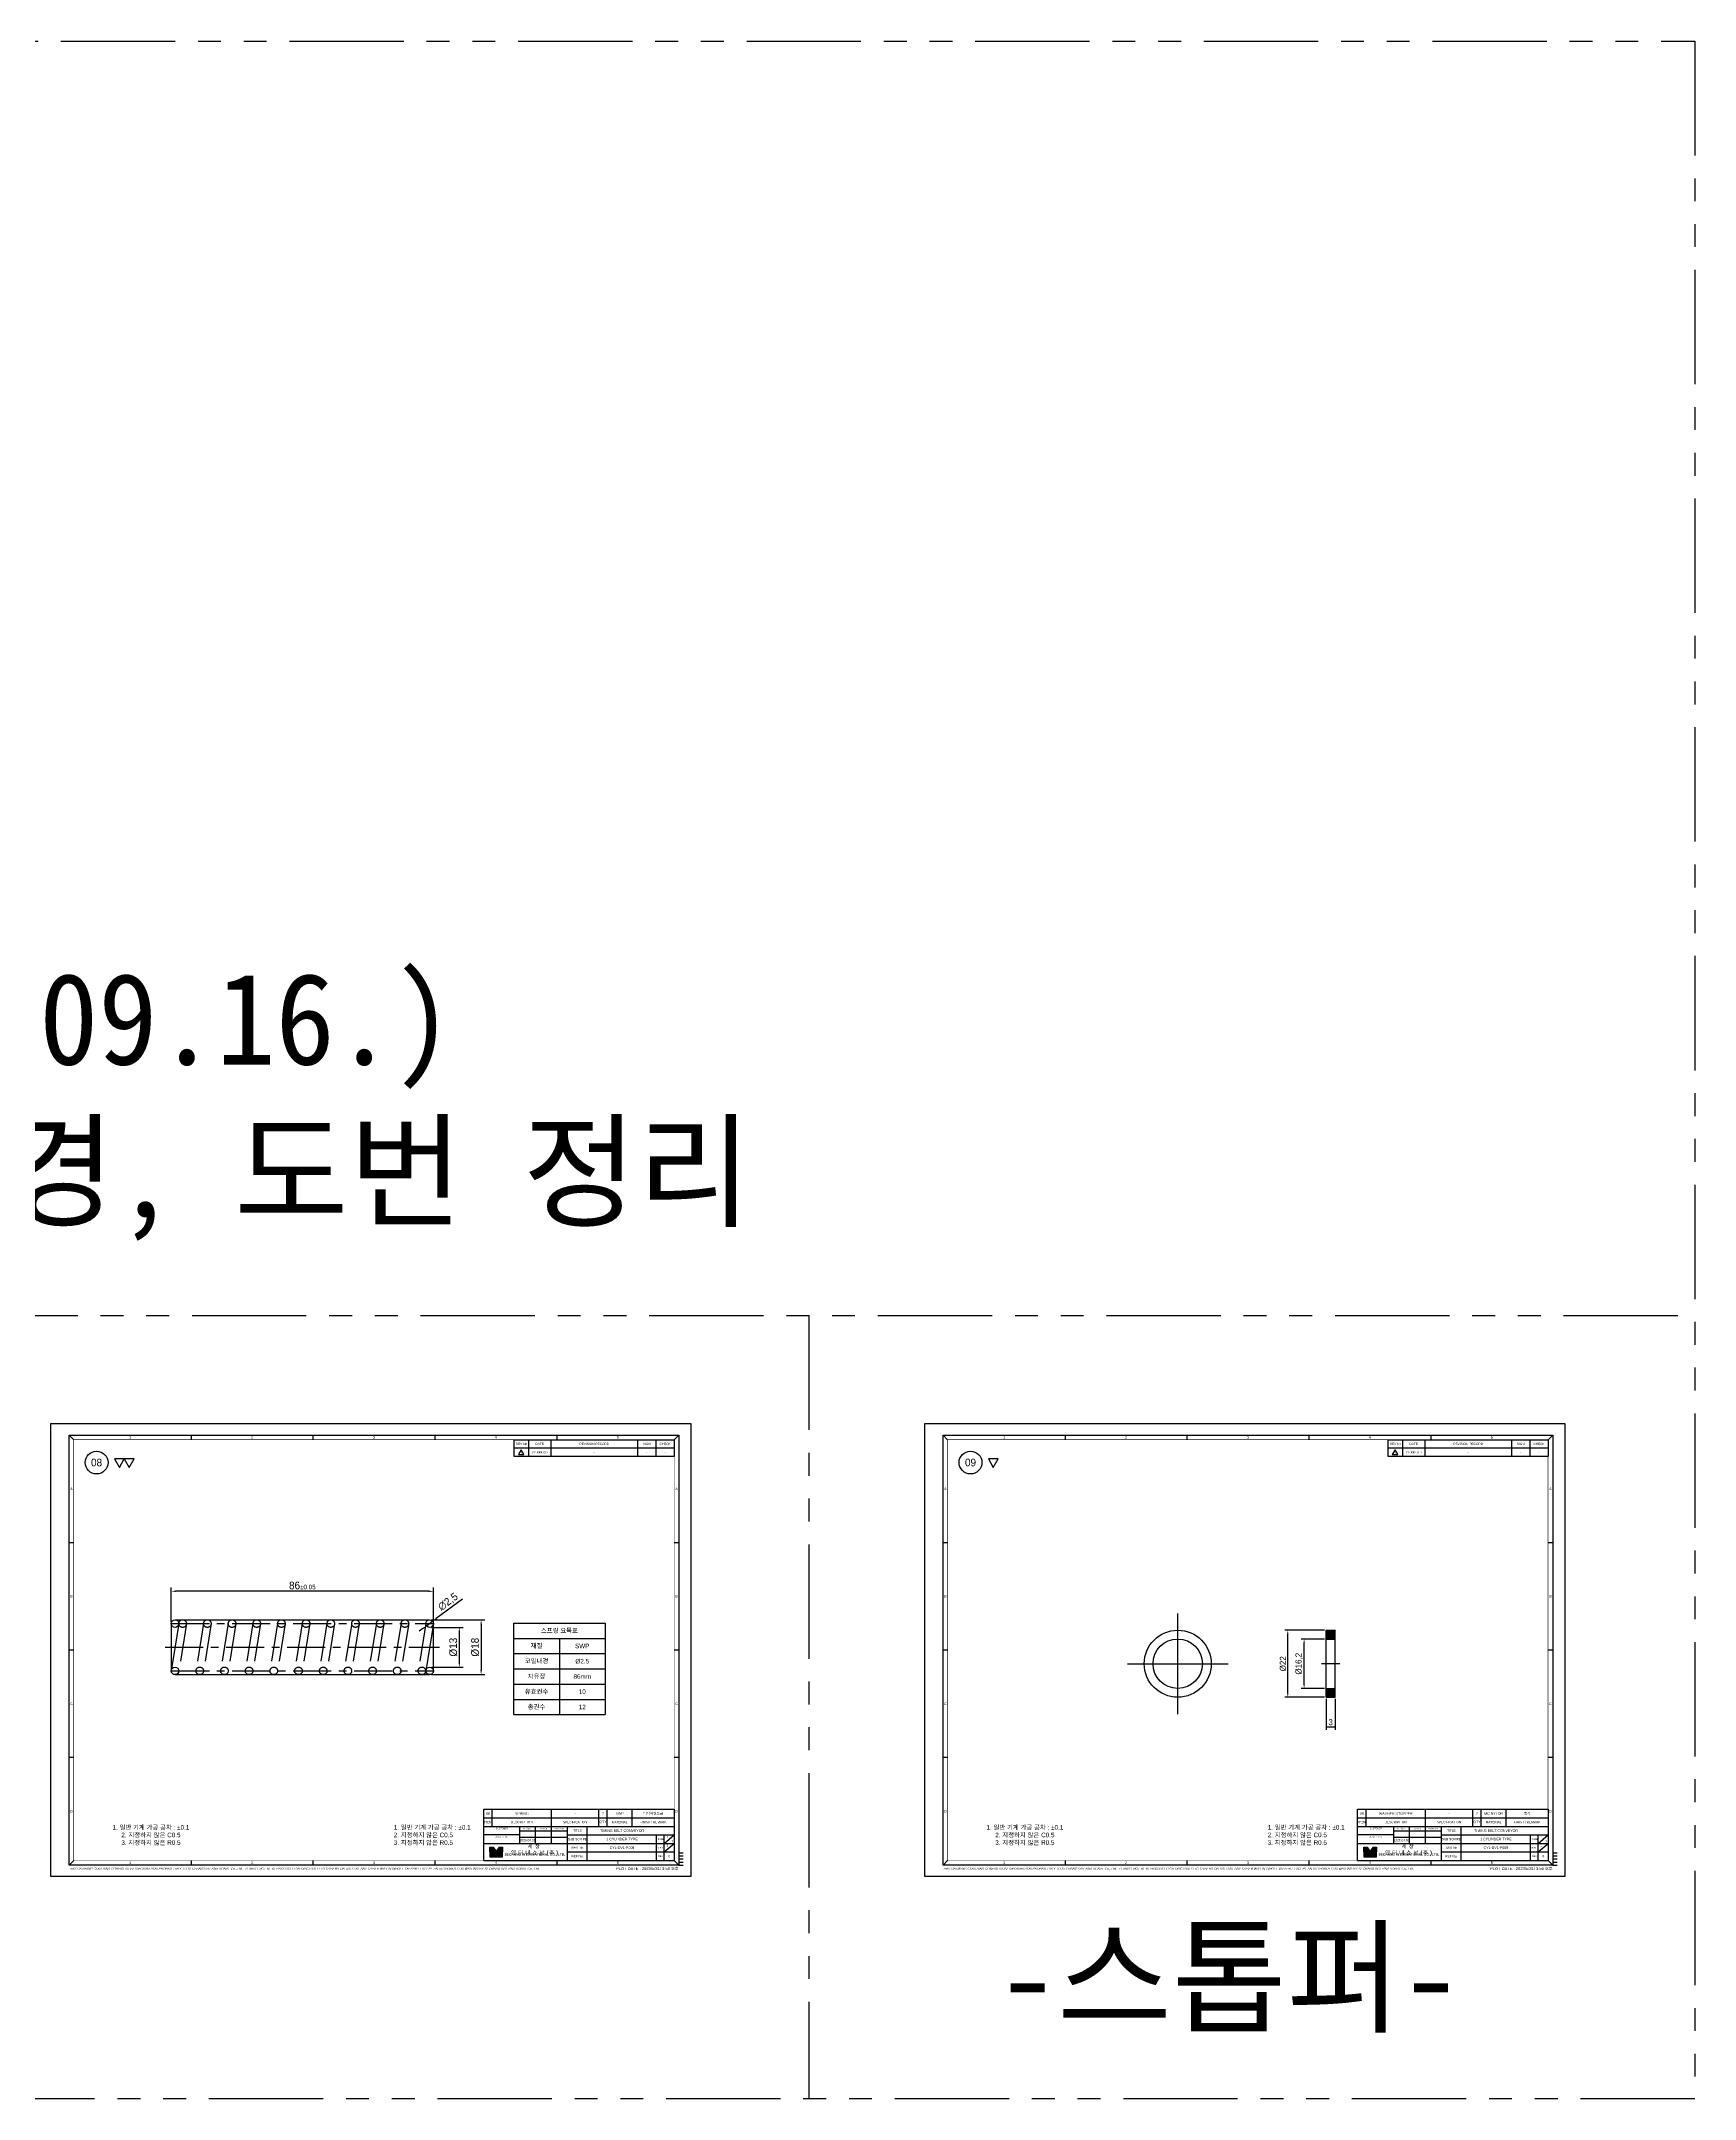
# Model space of a CAD drawing. Header units: inches. Extents: x 0 to 23821, y 0 to 11279.
# Drawn here: x 19069 to 19611, y 5892 to 6566 of the extents above; entities that cross this region are included whole.
import ezdxf
from ezdxf.enums import TextEntityAlignment as Align

# ---------------------------------------------------------------- set-up
doc = ezdxf.new("R2010")
doc.units = ezdxf.units.IN
doc.header["$LTSCALE"] = 10
doc.header["$MEASUREMENT"] = 0
for name, pattern in [('CENTER', [2, 1.25, -0.25, 0.25, -0.25]), ('HIDDEN', [0.375, 0.25, -0.125]), ('PHANTOM', [2.5, 1.25, -0.25, 0.25, -0.25, 0.25, -0.25])]:
    doc.linetypes.add(name, pattern=pattern)
doc.layers.get('Defpoints').update_dxf_attribs({"color": 8})
for name, color, linetype in [('11', 1, 'CENTER'), ('22', 2, 'HIDDEN'), ('66', 6, 'PHANTOM'), ('CENTER LINE', 1, 'CENTER'), ('HIDDEN LINE', 4, 'HIDDEN'), ('PHANTOM LINE', 6, 'PHANTOM'), ('T', 3, 'Continuous')]:
    doc.layers.add(name, color=color, linetype=linetype)
doc.styles.add('SCI', font='')
doc.styles.add('기본글씨', font='')
doc.styles.get('SCI').set_extended_font_data('Gulim')
doc.styles.get('기본글씨').set_extended_font_data('GulimChe')
doc.dimstyles.new('SCH', dxfattribs={"dimtxt": 2.5, "dimasz": 2, "dimexe": 1.25, "dimexo": 0.625, "dimtad": 1, "dimdec": 8, "dimtxsty": 'SCI', "dimcen": 2.5, "dimclrd": 4, "dimclre": 4, "dimclrt": 7, "dimadec": 8, "dimazin": 2, "dimtfac": 1, "dimtdec": 8, "dimtmove": 0, "dimatfit": 3, "dimfxl": 1, "dimarcsym": 0})

# ---------------------------------------------------------------- blocks, each defined once
blk = doc.blocks.new('A$C5b8731fd')
for p, q in [((0, 0), (-2.3, -3.9)), ((2.3, -3.9), (0, 0)), ((-2.3, -3.9), (2.3, -3.9))]:
    blk.add_line(p, q)
blk = doc.blocks.new('*U546')
at = {"color": 2}
for points in [[(0, 0), (1.5, 2.6), (-1.5, 2.6)], [(3, 0), (4.5, 2.6), (1.5, 2.6)]]:
    blk.add_lwpolyline(points, close=True, dxfattribs=at)
blk = doc.blocks.new('SECHANG TITLE')
h = blk.add_hatch(color=162)
h.dxf.hatch_style = 1
h.paths.add_polyline_path([(6.1, -25.1), (4.2, -25.1), (4.2, -27.9), (7.9, -27.9)])
h.paths.add_polyline_path([(12.1, -25.1), (10.2, -25.1), (8.3, -27.9), (12.1, -27.9)])
h.paths.add_polyline_path([(12.1, -28.1), (4.2, -28.1), (4.2, -30.9), (12.1, -30.9)])
at = {"color": 3}
for p, q in [((125, 0), (125, -33.6)), ((0, -5.6), (125, -5.6)), ((0, -33.6), (0, -5.6)), ((0, -11.2), (125, -11.2)), ((5.5, -11.2), (5.5, -5.6)), ((23.5, -11.2), (23.5, -22.4)), ((34, -22.4), (34, -11.2)), ((44.5, -22.4), (44.5, -5.6)), ((55, -33.6), (55, -11.2)), ((68, -33.6), (68, -11.2)), ((75.5, -11.2), (75.5, -5.6)), ((81, -11.2), (81, -5.6)), ((97.5, -11.2), (97.5, -5.6)), ((23.5, -16.8), (0, -16.8)), ((0, -22.4), (125, -22.4)), ((23.5, -14.2), (55, -14.2)), ((23.5, -18.3), (55, -18.3)), ((55, -16.8), (125, -16.8)), ((113.5, -33.6), (113.5, -16.8)), ((118.5, -22.4), (125, -16.8)), ((118.5, -33.6), (118.5, -16.8)), ((118.5, -28), (125, -22.4)), ((0, -33.6), (125, -33.6)), ((55, -28), (125, -28))]:
    blk.add_line(p, q, dxfattribs=at)
for p, q in [((4, -28), (4, -24.9)), ((4, -24.9), (6.2, -24.9)), ((4.2, -27.9), (4.2, -25.1)), ((4.2, -25.1), (6.1, -25.1)), ((6.1, -25.1), (7.9, -27.9)), ((6.2, -24.9), (8.1, -27.8)), ((10.1, -24.9), (8.1, -27.8)), ((10.2, -25.1), (8.3, -27.9)), ((10.1, -24.9), (12.3, -24.9)), ((10.2, -25.1), (12.1, -25.1)), ((12.1, -25.1), (12.1, -27.9)), ((12.3, -24.9), (12.3, -28)), ((4, -28), (4, -31.1)), ((4, -31.1), (12.3, -31.1)), ((7.9, -27.9), (4.2, -27.9)), ((12.1, -28.1), (4.2, -28.1)), ((4.2, -28.1), (4.2, -30.9)), ((4.2, -30.9), (12.1, -30.9)), ((12.1, -27.9), (8.3, -27.9)), ((12.1, -30.9), (12.1, -28.1)), ((12.3, -31.1), (12.3, -28))]:
    blk.add_line(p, q)
at = {"attachment_point": 5, "style": 'SCI'}
for s, insert, char_height, width in [('ITEM', (2.8, -8.4), 1.5, 5.5), (' CUSTOMER', (11.8, -12.6), 1, 23.5), ('DESCRIPTION', (25, -8.4), 1.5, 39), ('DESIGN', (28.8, -12.7), 1, 10.5), ('CHECK', (39.3, -12.7), 1, 10.5), ('APPROVE', (49.8, -12.7), 1, 10.5), ('SPECIFICATION', (60, -8.4), 1.5, 31), ('TITLE', (61.5, -14), 1.5, 13), ("Q'TY", (78.3, -8.4), 1.5, 5.5), ('MATERIAL', (89.2, -8.4), 1.5, 16.5), ('FINISH / REMARK', (111.2, -8.4), 1.5, 27.5), (' PROJECT No.', (11.8, -18.2), 1, 23.5), ('{\\fGulim|b1|i0|c129|p50;\\T1.45;세창 인터내쇼날(주)}', (33.6, -26.7), 2.5, 38.733), ('SUB SCRIPE', (61.5, -19.6), 1.5, 13), ('DWG No.', (61.5, -25.2), 1.5, 13), ('SCALE', (116, -25.2), 1, 5), (' PAGE', (116, -19.6), 1, 5), ('{\\fGulim|b1|i0|c129|p50;\\T1.05;SECHANG INTERNATIONAL CO., LTD.}', (33.6, -29.8), 1.5, 38.733), ('REF No.', (61.5, -30.8), 1.5, 13), ('REV', (116, -30.8), 1, 5)]:
    blk.add_mtext(s, dxfattribs=dict(at, insert=insert, char_height=char_height, width=width))
blk = doc.blocks.new('SECHANG REV')
at = {"color": 7}
blk.add_line((-52.5, 0), (-52.5, 5.5), dxfattribs=at)
blk.add_line((52.5, 0), (-52.5, 0))
at = {"color": 3}
for p, q in [((-43, 5.5), (-43, 0)), ((-28.5, 5.5), (-28.5, 0)), ((28.5, 5.5), (28.5, 0)), ((40.5, 5.5), (40.5, 0)), ((52.5, 5.5), (52.5, 0))]:
    blk.add_line(p, q, dxfattribs=at)
blk = doc.blocks.new('SECHANG A3')
at = {"color": 2}
for p, q in [((-198, 289.5), (-195, 286.5)), ((-118, 289.5), (-118, 286.5)), ((-38, 289.5), (-38, 286.5)), ((42, 289.5), (42, 286.5)), ((122, 289.5), (122, 286.5)), ((202, 289.5), (199, 286.5)), ((-195, 10.5), (-198, 7.5)), ((-118, 10.5), (-118, 7.5)), ((-38, 10.5), (-38, 7.5)), ((42, 10.5), (42, 7.5)), ((122, 10.5), (122, 7.5)), ((199, 10.5), (202, 7.5))]:
    blk.add_line(p, q, dxfattribs=at)
at = {"color": 3}
blk.add_line((94, 286.5), (199, 286.5), dxfattribs=at)
for p, q in [((-198, 219), (-195, 219)), ((199, 219), (202, 219)), ((-195, 148.5), (-198, 148.5)), ((202, 148.5), (199, 148.5)), ((-195, 78), (-198, 78)), ((202, 78), (199, 78)), ((202, 15.5), (205, 15.5))]:
    blk.add_line(p, q)
at = {"color": 1}
blk.add_lwpolyline([(-210, 297), (210, 297), (210, 0), (-210, 0)], close=True, dxfattribs=at)
at = {"color": 2}
blk.add_lwpolyline([(-198, 289.5), (202, 289.5), (202, 7.5), (-198, 7.5)], close=True, dxfattribs=at)
at = {"const_width": 0.4}
blk.add_lwpolyline([(-195, 286.5), (199, 286.5), (199, 10.5), (-195, 10.5)], close=True, dxfattribs=at)
at = {"layer": '11', "ltscale": 5}
blk.add_line((202, 11.5), (205, 11.5), dxfattribs=at)
at = {"layer": '22', "ltscale": 5}
blk.add_line((202, 13.5), (205, 13.5), dxfattribs=at)
at = {"layer": '66', "ltscale": 3}
blk.add_line((202, 9.5), (205, 9.5), dxfattribs=at)
at = {"layer": 'T'}
blk.add_line((202, 7.5), (205, 7.5), dxfattribs=at)
for name, p in [('SECHANG REV', (146.5, 281)), ('SECHANG TITLE', (74, 44.1))]:
    blk.add_blockref(name, p)
at = {"linetype": 'Continuous', "style": 'SCI'}
blk.add_text('PLOT DATE : 2023/5/31/ 3:50 오후', height=1.92, dxfattribs=at).set_placement((201.9, 4.2), align=Align.RIGHT)
at = {"color": 2, "style": 'SCI'}
for s, insert, char_height, width, attachment_point in [('1', (-158, 288), 1.7, 80, 5), ('2', (-78, 288), 1.7, 80, 5), ('3', (2, 288), 1.7, 80, 5), ('4', (82, 288), 1.7, 80, 5), ('5', (162, 288), 1.7, 80, 5), ('A', (-196.5, 254.3), 1.7, 3, 5), ('A', (200.5, 254.3), 1.7, 3, 5), ('B', (-196.5, 183.8), 1.7, 3, 5), ('B', (200.5, 183.8), 1.7, 3, 5), ('C', (-196.5, 113.3), 1.7, 3, 5), ('C', (200.5, 113.3), 1.7, 3, 5), ('D', (-196.5, 42.8), 1.7, 3, 5), ('D', (200.5, 42.8), 1.7, 3, 5), ('1. 일반 기계 가공 공차 : ±0.1\\P2. 지정하지 않은 C0.5\\P3. 지정하지 않은 R0.5', (15, 27.1), 3, 83.582, 4), ('TIMING BELT CONVEYOR', (164.8, 30.1), 1.7, 45.5, 5), ('2025.04.03', (102.8, 23.8), 1.5, 10.5, 5), ('\\pi1.42726;1', (195.8, 23.1), 1.5, 3.25, 4), ('1', (-158, 9), 1.7, 80, 5), ('2', (-78, 9), 1.7, 80, 5), ('3', (2, 9), 1.7, 80, 5), ('4', (82, 9), 1.7, 80, 5), ('5', (162, 9), 1.7, 80, 5)]:
    blk.add_mtext(s, dxfattribs=dict(at, insert=insert, char_height=char_height, width=width, attachment_point=attachment_point))
at = {"char_height": 1.5, "attachment_point": 5, "style": 'SCI'}
for s, insert, width in [('REV.No', (98.8, 283.7), 9.5), ('DATE', (110.8, 283.7), 14.5), ('REVISION RECORD', (146.5, 283.7), 57), ('SIGN', (181, 283.7), 12), ('CHECK', (193, 283.7), 12)]:
    blk.add_mtext(s, dxfattribs=dict(at, insert=insert, width=width))
at = {"color": 3, "insert": (-198, 5), "char_height": 1.5, "width": 400.024, "attachment_point": 4, "style": 'SCI'}
blk.add_mtext('{\\fArial|b0|i1|c0|p34;THIS DRAWING CONTAINS CONFIDENTIAL INFORMATION PROPRIETARY TO SECHANG INTERNATIONAL Co., Ltd.   IT MUST NOT BE REPRODUCED OR DISCLOSED TO OTHERS OR USED IN  ANY OTHER WAY IN WHOLE OR PART EXCEPT AN AUTHORIZED IN WRITING BY SECHANG INTERNATIONAL Co., Ltd.  }', dxfattribs=at)
blk = doc.blocks.new('A$C22515e4a')
at = {"color": 3}
for p, q in [((0, 0), (125, 0)), ((0, -5.6), (0, 0)), ((5.5, -5.6), (5.5, 0)), ((44.5, -5.6), (44.5, 0)), ((75.5, -5.6), (75.5, 0)), ((81, -5.6), (81, 0)), ((97.5, -5.6), (97.5, 0)), ((125, 0), (125, -5.6))]:
    blk.add_line(p, q, dxfattribs=at)
blk = doc.blocks.new('*D1533')
at = {"color": 4, "lineweight": -2, "transparency": 16777216}
for p, q in [((19196.59, 6048.65), (19214.13, 6048.65)), ((19212.88, 6047.15), (19212.88, 6032.15)), ((19196.59, 6030.65), (19214.13, 6030.65))]:
    blk.add_line(p, q, dxfattribs=at)
at = {"color": 4, "transparency": 16777216}
for points in [[(19212.63, 6047.15), (19213.13, 6047.15), (19212.88, 6048.65)], [(19212.63, 6032.15), (19213.13, 6032.15), (19212.88, 6030.65)]]:
    blk.add_solid(points, dxfattribs=at)
at = {"layer": 'Defpoints', "color": 0, "transparency": 16777216}
for p in [(19195.96, 6048.65), (19195.96, 6030.65), (19212.88, 6030.65)]:
    blk.add_point(p, dxfattribs=at)
at = {"color": 7, "transparency": 16777216, "insert": (19210.91, 6039.65), "char_height": 2.5, "attachment_point": 5, "rotation": 90, "style": 'SCI'}
blk.add_mtext('%%c18', dxfattribs=at)
blk = doc.blocks.new('*D1534')
at = {"color": 4, "lineweight": -2, "transparency": 16777216}
for p, q in [((19196.59, 6046.15), (19206.97, 6046.15)), ((19205.72, 6044.65), (19205.72, 6034.65)), ((19196.59, 6033.15), (19206.97, 6033.15))]:
    blk.add_line(p, q, dxfattribs=at)
at = {"color": 4, "transparency": 16777216}
for points in [[(19205.47, 6044.65), (19205.97, 6044.65), (19205.72, 6046.15)], [(19205.47, 6034.65), (19205.97, 6034.65), (19205.72, 6033.15)]]:
    blk.add_solid(points, dxfattribs=at)
at = {"layer": 'Defpoints', "color": 0, "transparency": 16777216}
for p in [(19195.96, 6046.15), (19195.96, 6033.15), (19205.72, 6033.15)]:
    blk.add_point(p, dxfattribs=at)
at = {"color": 7, "transparency": 16777216, "insert": (19203.75, 6039.65), "char_height": 2.5, "attachment_point": 5, "rotation": 90, "style": 'SCI'}
blk.add_mtext('%%c13', dxfattribs=at)
blk = doc.blocks.new('*D1535')
at = {"color": 4, "lineweight": -2, "transparency": 16777216}
for p, q in [((19111.21, 6048.02), (19111.21, 6059.24)), ((19195.71, 6057.99), (19112.71, 6057.99)), ((19197.21, 6048.02), (19197.21, 6059.24))]:
    blk.add_line(p, q, dxfattribs=at)
at = {"color": 4, "transparency": 16777216}
for points in [[(19112.71, 6058.24), (19112.71, 6057.74), (19111.21, 6057.99)], [(19195.71, 6058.24), (19195.71, 6057.74), (19197.21, 6057.99)]]:
    blk.add_solid(points, dxfattribs=at)
at = {"layer": 'Defpoints', "color": 0, "transparency": 16777216}
for p in [(19111.21, 6057.99), (19111.21, 6047.4), (19197.21, 6047.4)]:
    blk.add_point(p, dxfattribs=at)
at = {"color": 7, "transparency": 16777216, "insert": (19154.21, 6059.89), "char_height": 2.5, "attachment_point": 5, "style": 'SCI'}
blk.add_mtext('86{\\H0.59x;%%p0.05}', dxfattribs=at)
blk = doc.blocks.new('*D1525')
at = {"color": 4, "lineweight": -2, "transparency": 16777216}
for p, q in [((19206.77, 6055.37), (19198.17, 6049.03)), ((19194.95, 6046.66), (19196.97, 6048.14)), ((19193.75, 6045.77), (19192.54, 6044.88))]:
    blk.add_line(p, q, dxfattribs=at)
at = {"color": 4, "transparency": 16777216}
for points in [[(19193.6, 6045.97), (19193.9, 6045.56), (19194.95, 6046.66)], [(19198.02, 6049.23), (19198.32, 6048.83), (19196.97, 6048.14)]]:
    blk.add_solid(points, dxfattribs=at)
at = {"layer": 'Defpoints', "color": 0, "transparency": 16777216}
for p in [(19194.95, 6046.66), (19196.97, 6048.14)]:
    blk.add_point(p, dxfattribs=at)
at = {"color": 7, "transparency": 16777216, "insert": (19202.08, 6054.47), "char_height": 2.5, "attachment_point": 5, "rotation": 36.40426, "style": 'SCI'}
blk.add_mtext('∅2,5', dxfattribs=at)
blk = doc.blocks.new('A$Cad7dd311')
for p, q in [((-43, 7.75), (-43, -7.75)), ((-40.5, 7.75), (-43, -7.75)), ((-41.75, 9), (41.75, 9)), ((43, 7.75), (40.5, -7.75)), ((43, -7.75), (43, 7.75)), ((-41.75, -9), (41.75, -9))]:
    blk.add_line(p, q)
for centre in [(-41.75, 7.75), (41.75, 7.75), (-41.75, -7.75), (41.75, -7.75)]:
    blk.add_circle(centre, 1.25)
at = {"layer": 'CENTER LINE'}
for p, q in [((-43, 7.75), (43, 7.75)), ((-45, 0), (45, 0)), ((-43, -7.75), (43, -7.75))]:
    blk.add_line(p, q, dxfattribs=at)
at = {"layer": 'HIDDEN LINE', "ltscale": 5}
for p, q in [((-38, 7.75), (-40.5, -7.75)), ((-32.4, 7.75), (-34.9, -7.75)), ((-29.9, 7.75), (-32.4, -7.75)), ((-24.3, 7.75), (-26.8, -7.75)), ((-21.8, 7.75), (-24.3, -7.75)), ((-16.2, 7.75), (-18.7, -7.75)), ((-13.7, 7.75), (-16.2, -7.75)), ((-8.1, 7.75), (-10.6, -7.75)), ((-5.6, 7.75), (-8.1, -7.75)), ((0, 7.75), (-2.5, -7.75)), ((2.5, 7.75), (0, -7.75)), ((8.1, 7.75), (5.6, -7.75)), ((10.6, 7.75), (8.1, -7.75)), ((16.2, 7.75), (13.7, -7.75)), ((18.7, 7.75), (16.2, -7.75)), ((24.3, 7.75), (21.8, -7.75)), ((26.8, 7.75), (24.3, -7.75)), ((32.4, 7.75), (29.9, -7.75)), ((34.9, 7.75), (32.4, -7.75)), ((40.5, 7.75), (38, -7.75))]:
    blk.add_line(p, q, dxfattribs=at)
for centre in [(-39.25, 7.75), (-31.15, 7.75), (-23.05, 7.75), (-14.95, 7.75), (-6.85, 7.75), (1.25, 7.75), (9.35, 7.75), (17.45, 7.75), (25.55, 7.75), (33.65, 7.75), (-33.65, -7.75), (-25.55, -7.75), (-17.45, -7.75), (-9.35, -7.75), (-1.25, -7.75), (6.85, -7.75), (14.95, -7.75), (23.05, -7.75), (31.15, -7.75), (39.25, -7.75)]:
    blk.add_circle(centre, 1.25, dxfattribs=at)
blk = doc.blocks.new('*U568')
at = {"color": 2}
blk.add_lwpolyline([(0, 0), (1.5, 2.6), (-1.5, 2.6)], close=True, dxfattribs=at)
blk = doc.blocks.new('A$C23AA0C52')
h = blk.add_hatch()
h.set_pattern_fill('ANSI31', color=30, angle=90)
h.set_pattern_definition([(135, (59593.69824, -232627.32468), (-0.08838834765, -0.08838834765), [])])
h.paths.add_polyline_path([(1.5, -8.1), (1.5, -11), (4.5, -11), (4.5, -8.1)])
h.paths.add_polyline_path([(1.5, 11), (1.5, 8.1), (4.5, 8.1), (4.5, 11)])
for p, q in [((1.5, -11), (1.5, 11)), ((1.5, 11), (4.5, 11)), ((1.5, 8.1), (4.5, 8.1)), ((4.5, -11), (4.5, 11)), ((1.5, -8.1), (4.5, -8.1)), ((1.5, -11), (4.5, -11))]:
    blk.add_line(p, q)
at = {"layer": 'CENTER LINE'}
blk.add_line((6, 0), (0, 0), dxfattribs=at)
blk = doc.blocks.new('A$C93383638')
for radius in [11, 8.1]:
    blk.add_circle((0, 0), radius)
at = {"layer": 'CENTER LINE', "ltscale": 4.95}
for p, q in [((0, -16.5), (0, 16.5)), ((-16.5, 0), (16.5, 0))]:
    blk.add_line(p, q, dxfattribs=at)
blk = doc.blocks.new('*D1617')
at = {"color": 4, "lineweight": -2, "transparency": 16777216}
for p, q in [((19489.58, 6042.33), (19481.88, 6042.33)), ((19482.88, 6027.33), (19482.88, 6041.13)), ((19489.58, 6026.13), (19481.88, 6026.13))]:
    blk.add_line(p, q, dxfattribs=at)
at = {"color": 4, "transparency": 16777216}
for points in [[(19482.68, 6041.13), (19483.08, 6041.13), (19482.88, 6042.33)], [(19482.68, 6027.33), (19483.08, 6027.33), (19482.88, 6026.13)]]:
    blk.add_solid(points, dxfattribs=at)
at = {"layer": 'Defpoints', "color": 0, "transparency": 16777216}
for p in [(19482.88, 6042.33), (19490.08, 6042.33), (19490.08, 6026.13)]:
    blk.add_point(p, dxfattribs=at)
at = {"color": 7, "transparency": 16777216, "insert": (19481.23, 6034.23), "char_height": 2, "attachment_point": 5, "rotation": 90, "style": 'SCI'}
blk.add_mtext('%%c16,2', dxfattribs=at)
blk = doc.blocks.new('*D1618')
at = {"color": 4, "lineweight": -2, "transparency": 16777216}
for p, q in [((19489.58, 6045.23), (19476.52, 6045.23)), ((19477.52, 6024.43), (19477.52, 6044.03)), ((19489.58, 6023.23), (19476.52, 6023.23))]:
    blk.add_line(p, q, dxfattribs=at)
at = {"color": 4, "transparency": 16777216}
for points in [[(19477.32, 6044.03), (19477.72, 6044.03), (19477.52, 6045.23)], [(19477.32, 6024.43), (19477.72, 6024.43), (19477.52, 6023.23)]]:
    blk.add_solid(points, dxfattribs=at)
at = {"layer": 'Defpoints', "color": 0, "transparency": 16777216}
for p in [(19477.52, 6045.23), (19490.08, 6045.23), (19490.08, 6023.23)]:
    blk.add_point(p, dxfattribs=at)
at = {"color": 7, "transparency": 16777216, "insert": (19475.94, 6034.23), "char_height": 2, "attachment_point": 5, "rotation": 90, "style": 'SCI'}
blk.add_mtext('%%c22', dxfattribs=at)
blk = doc.blocks.new('*D1619')
at = {"color": 4, "lineweight": -2, "transparency": 16777216}
for p, q in [((19490.08, 6022.73), (19490.08, 6012.53)), ((19493.08, 6022.73), (19493.08, 6012.53)), ((19490.08, 6013.53), (19493.08, 6013.53))]:
    blk.add_line(p, q, dxfattribs=at)
at = {"layer": 'Defpoints', "color": 0, "transparency": 16777216}
for p in [(19490.08, 6023.23), (19493.08, 6023.23), (19493.08, 6013.53)]:
    blk.add_point(p, dxfattribs=at)
at = {"color": 7, "transparency": 16777216, "insert": (19491.58, 6015.06), "char_height": 2, "attachment_point": 5, "style": 'SCI'}
blk.add_mtext('3', dxfattribs=at)

msp = doc.modelspace()

# ---------------------------------------------------------------- linework, layer by layer
at = {"color": 3}
for p, q in [((19223.55703221, 6047.54318613), (19253.55703221, 6047.54318613)), ((19223.55703221, 6042.54318613), (19223.55703221, 6047.54318613)), ((19253.55703221, 6047.54318613), (19253.55703221, 6042.54318613)), ((19223.55703221, 6042.54318613), (19253.55703221, 6042.54318613)), ((19223.55703221, 6037.54318613), (19223.55703221, 6042.54318613)), ((19238.55703221, 6042.54318613), (19238.55703221, 6017.54318613)), ((19253.55703221, 6042.54318613), (19253.55703221, 6037.54318613)), ((19223.55703221, 6037.54318613), (19253.55703221, 6037.54318613)), ((19223.55703221, 6032.54318613), (19223.55703221, 6037.54318613)), ((19223.55703221, 6032.54318613), (19253.55703221, 6032.54318613)), ((19223.55703221, 6027.54318613), (19223.55703221, 6032.54318613)), ((19253.55703221, 6037.54318613), (19253.55703221, 6032.54318613)), ((19253.55703221, 6032.54318613), (19253.55703221, 6027.54318613)), ((19223.55703221, 6027.54318613), (19253.55703221, 6027.54318613)), ((19223.55703221, 6022.54318613), (19223.55703221, 6027.54318613)), ((19253.55703221, 6027.54318613), (19253.55703221, 6022.54318613)), ((19223.55703221, 6022.54318613), (19253.55703221, 6022.54318613)), ((19223.55703221, 6017.54318613), (19223.55703221, 6022.54318613)), ((19253.55703221, 6022.54318613), (19253.55703221, 6017.54318613)), ((19223.55703221, 6017.54318613), (19253.55703221, 6017.54318613))]:
    msp.add_line(p, q, dxfattribs=at)
for centre in [(19086.71733737, 6100.20976083), (19373.43759803, 6100.20976083)]:
    msp.add_circle(centre, 3.75)
at = {"layer": 'PHANTOM LINE', "ltscale": 3}
for p, q in [((17618.03078607, 6148.38649712), (19611.07693943, 6148.38649712)), ((19320.3545622, 6148.38649712), (19320.3545622, 5891.545957))]:
    msp.add_line(p, q, dxfattribs=at)
msp.add_lwpolyline([(16750, 6566.32398176), (19611.07693943, 6566.32398176), (19611.07693943, 5891.545957), (16750, 5891.545957)], close=True, dxfattribs=at)

# ---------------------------------------------------------------- block references
for name, p, xscale, yscale, zscale in [('SECHANG A3', (19176.71733737, 5964.45976083), 0.5, 0.5, 0.5), ('SECHANG A3', (19463.43759803, 5964.45976083), 0.5, 0.5, 0.5), ('*U546', (19094.18843611, 6098.62078982), 1.083333333333445, 1.083333333333445, 1.083333333333445), ('SECHANG REV', (19249.96733737, 6102.20976083), 0.5, 0.5, 0.5), ('A$C5b8731fd', (19226.02185652, 6104.37616088), 0.3999999999999999, 0.3999999999999999, 0.3999999999999999), ('*U568', (19380.90869677, 6098.62078982), 1.083333333333445, 1.083333333333445, 1.083333333333445), ('SECHANG REV', (19536.68759803, 6102.20976083), 0.5, 0.5, 0.5), ('A$C5b8731fd', (19512.74211718, 6104.37616088), 0.3999999999999999, 0.3999999999999999, 0.3999999999999999), ('A$C22515e4a', (19213.71733737, 5986.50976083), 0.5, 0.5, 0.5), ('A$C22515e4a', (19500.43759803, 5986.50976083), 0.5, 0.5, 0.5)]:
    msp.add_blockref(name, p, dxfattribs=dict(xscale=xscale, yscale=yscale, zscale=zscale))
for name, p in [('A$Cad7dd311', (19154.21001964, 6039.64780854)), ('A$C93383638', (19441.42328032, 6034.23388513)), ('A$C23AA0C52', (19488.57947897, 6034.23388513))]:
    msp.add_blockref(name, p)

# ---------------------------------------------------------------- texts
at = {"color": 4, "style": '기본글씨'}
msp.add_text('-스톱퍼-', height=30, dxfattribs=at).set_placement((19382.47167912, 5916.40619049))
at = {"color": 4, "insert": (18844.9251596, 6216.82493782), "char_height": 30, "width": 2368.7128466544, "attachment_point": 5, "style": '기본글씨'}
msp.add_mtext('DIVERTER 1CYL TYPE. Ver5.1(23.09.16.)\\PDWG RENEWAL, 인라인 스피드콘으로 변경, 도번 정리', dxfattribs=at)
at = {"color": 2, "style": 'SCI'}
for s, insert, char_height, width, attachment_point in [('08', (19086.71733737, 6100.20976083), 2.5, 6.7271268942, 5), ('09', (19373.43759803, 6100.20976083), 2.5, 6.7271268942, 5), ('스프링 요목표', (19238.55703221, 6045.04318613), 1.5, 30, 5), ('재질', (19231.05703221, 6040.04318613), 1.5, 15, 5), ('SWP', (19246.05703221, 6040.04318613), 1.5, 15, 5), ('코일내경', (19231.05703221, 6035.04318613), 1.5, 15, 5), ('Ø2.5', (19246.05703221, 6035.04318613), 1.5, 15, 5), ('유효권수', (19231.05703221, 6025.04318613), 1.5, 15, 5), ('자유장', (19231.05703221, 6030.04318613), 1.5, 15, 5), ('86mm', (19246.05703221, 6030.04318613), 1.5, 15, 5), ('10', (19246.05703221, 6025.04318613), 1.5, 15, 5), ('총권수', (19231.05703221, 6020.04318613), 1.5, 15, 5), ('12', (19246.05703221, 6020.04318613), 1.5, 15, 5), ('08', (19215.09233737, 5985.10976083), 0.85, 2.75, 5), ('SPRING', (19226.21733737, 5985.10976083), 0.85, 19.5, 5), ('2', (19252.84233737, 5985.10976083), 0.85, 2.75, 5), ('SWP', (19258.34233737, 5985.10976083), 0.85, 8.25, 5), ('백색아연도금', (19269.34233737, 5985.10976083), 0.85, 13.75, 5), ('09', (19501.81259803, 5985.10976083), 0.85, 2.75, 5), ('WASHER STOPPER', (19512.93759803, 5985.10976083), 0.85, 19.5, 5), ('2', (19539.56259803, 5985.10976083), 0.85, 2.75, 5), ('MC NYLON', (19545.06259803, 5985.10976083), 0.85, 8.25, 5), ('흑색', (19556.06259803, 5985.10976083), 0.85, 13.75, 5), ('1. 일반 기계 가공 공차 : ±0.1\\P2. 지정하지 않은 C0.5\\P3. 지정하지 않은 R0.5', (19104.55037096, 5977.99536239), 1.5, 41.7909183144, 5), ('-', (19243.71733737, 5985.10976083), 0.85, 15.5, 5), ('1. 일반 기계 가공 공차 : ±0.1\\P2. 지정하지 않은 C0.5\\P3. 지정하지 않은 R0.5', (19391.27063162, 5977.99536239), 1.5, 41.7909183144, 5), ('-', (19530.43759803, 5985.10976083), 0.85, 15.5, 5), ('1 CYLINDER TYPE', (19259.09233737, 5976.70976083), 0.85, 22.75, 5), ('CYL-DV1-P008', (19259.09233737, 5973.90976083), 0.85, 22.75, 5), ('\\pi0.71363;1', (19272.96733737, 5977.40976083), 0.75, 1.625, 4), ('\\pi0.71363;1', (19272.96733737, 5974.60976083), 0.75, 1.625, 4), ('1 CYLINDER TYPE', (19545.81259803, 5976.70976083), 0.85, 22.75, 5), ('CYL-DV1-P009', (19545.81259803, 5973.90976083), 0.85, 22.75, 5), ('\\pi0.71363;1', (19559.68759803, 5977.40976083), 0.75, 1.625, 4), ('\\pi0.71363;1', (19559.68759803, 5974.60976083), 0.75, 1.625, 4), ('\\pi1.39431;0', (19272.96733737, 5971.10976083), 0.75, 3.25, 4), ('\\pi1.39431;0', (19559.68759803, 5971.10976083), 0.75, 3.25, 4)]:
    msp.add_mtext(s, dxfattribs=dict(at, insert=insert, char_height=char_height, width=width, attachment_point=attachment_point))
at = {"attachment_point": 5, "style": 'SCI'}
for s, insert, char_height, width in [('{\\fGulim|b0|i0|c129|p50;1}', (19226.02185652, 6103.40104619), 0.6, 1.8015447416), ('YY.MM.DD', (19232.09233737, 6103.55976083), 0.75, 7.25), ('-', (19249.96733737, 6103.55976083), 0.75, 28.5), ('-', (19267.21733737, 6103.55976083), 0.75, 6), ('-', (19273.21733737, 6103.55976083), 0.75, 6), ('{\\fGulim|b0|i0|c129|p50;1}', (19512.74211718, 6103.40104619), 0.6, 1.8015447416), ('YY.MM.DD', (19518.81259803, 6103.55976083), 0.75, 7.25), ('-', (19536.68759803, 6103.55976083), 0.75, 28.5), ('-', (19553.93759803, 6103.55976083), 0.75, 6), ('-', (19559.93759803, 6103.55976083), 0.75, 6)]:
    msp.add_mtext(s, dxfattribs=dict(at, insert=insert, char_height=char_height, width=width))

# ---------------------------------------------------------------- dimensions: what is measured, and where the dimension line sits
dim = msp.add_linear_dim(base=(19111.2100196377, 6057.9853939104), p1=(19197.2100196377, 6047.3978085449), p2=(19111.2100196377, 6047.3978085449), text='<>{\\H0.59x;%%p0.05}', dimstyle='SCH', override={"dimasz": 1.5})
dim.commit()
dim.dimension.update_dxf_attribs({"geometry": '*D1535', "text_midpoint": (19154.2100196377, 6059.892018411)})
dim = msp.add_diameter_dim_2p(p1=(19194.953957574, 6046.655960094), p2=(19196.966081701, 6048.139656996), dimstyle='SCH', override={"dimasz": 1.5})
dim.commit()
dim.dimension.update_dxf_attribs({"geometry": '*D1525', "text_midpoint": (19203.307291533, 6052.815528258), "dimtype": 163})
for base, p1, p2, override, picture, middle in [((19212.8811445873, 6030.6478085449), (19195.9600196377, 6048.6478085449), (19195.9600196377, 6030.6478085449), {"dimasz": 1.5}, '*D1533', (19210.9096066379, 6039.6478085449)), ((19205.7200617277, 6033.1478085449), (19195.9600196377, 6046.1478085449), (19195.9600196377, 6033.1478085449), {"dimasz": 1.5}, '*D1534', (19203.7485237783, 6039.6478085449)), ((19477.5167382313, 6045.2338851311), (19490.0794789724, 6023.2338851311), (19490.0794789724, 6045.2338851311), {"dimscale": 0.8, "dimasz": 1.5}, '*D1618', (19475.9408394297, 6034.2338851311)), ((19482.8800309696, 6042.3338851311), (19490.0794789724, 6026.1338851311), (19490.0794789724, 6042.3338851311), {"dimscale": 0.8, "dimasz": 1.5}, '*D1617', (19481.2295649243, 6034.2338851311))]:
    dim = msp.add_linear_dim(base=base, p1=p1, p2=p2, angle=90, text='%%c<>', dimstyle='SCH', override=override)
    dim.commit()
    dim.dimension.update_dxf_attribs({"geometry": picture, "text_midpoint": middle})
dim = msp.add_linear_dim(base=(19493.07947897, 6013.53211172), p1=(19490.07947897, 6023.23388513), p2=(19493.07947897, 6023.23388513), dimstyle='SCH', override={"dimscale": 0.8, "dimasz": 1.5})
dim.commit()
dim.dimension.update_dxf_attribs({"geometry": '*D1619', "text_midpoint": (19491.57947897, 6015.05741132)})

doc.saveas('drawing.dxf')
